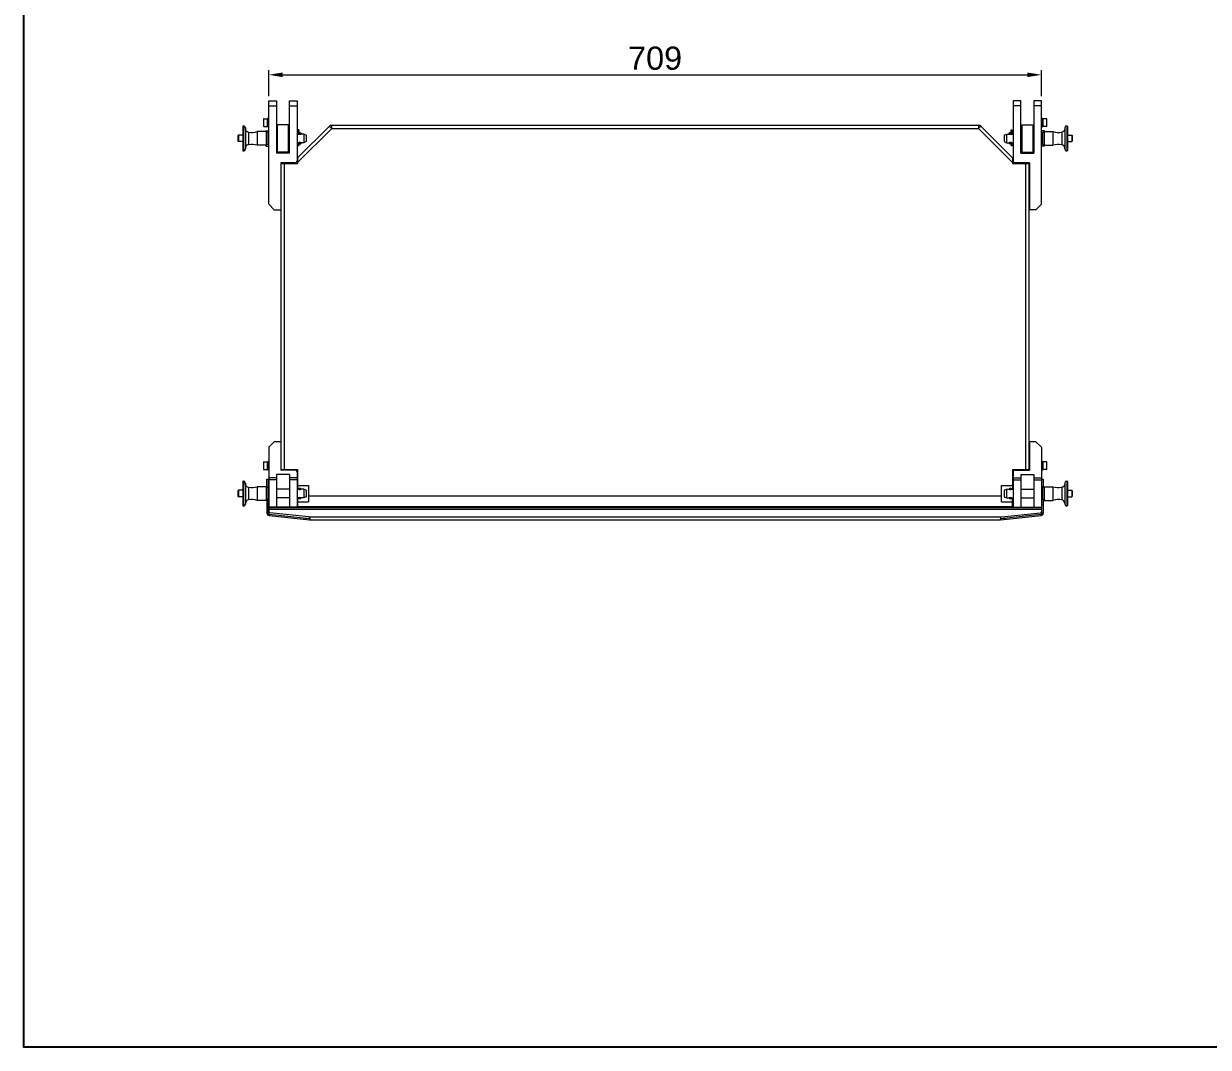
# Model space of a CAD drawing. Header units: millimetres. Extents: x 0 to 2525, y 0 to 1785.
# Drawn here: x 0 to 1087, y 0 to 940 of the extents above; entities that cross this region are included whole.
import ezdxf

# ---------------------------------------------------------------- set-up
doc = ezdxf.new("R2010")
doc.units = ezdxf.units.MM
doc.header["$LTSCALE"] = 0.1
doc.layers.get('0').update_dxf_attribs({"lineweight": 13})
doc.layers.get('Defpoints').update_dxf_attribs({"lineweight": 9})
doc.layers.add('图框', color=7, linetype='Continuous')
doc.layers.add('标注', color=251, linetype='Continuous', lineweight=9)
doc.styles.get("Standard").update_dxf_attribs({"font": 'arial.ttf'})
doc.dimstyles.new('STANDARD 8.5', dxfattribs={"dimscale": 8.5, "dimtxt": 2.5, "dimasz": 1.5, "dimexe": 0.5, "dimexo": 0.5, "dimgap": 0.5, "dimtad": 1, "dimtoh": 1, "dimdec": 1, "dimzin": 12, "dimdsep": 46, "dimtxsty": 'Standard', "dimcen": 0, "dimclrd": 256, "dimclre": 256, "dimclrt": 256, "dimadec": 0, "dimazin": 0, "dimtp": 0.01, "dimtm": 0.01, "dimtfac": 1, "dimtdec": 1, "dimtofl": 0, "dimtmove": 0, "dimatfit": 3, "dimfxl": 1, "dimtolj": 1, "dimtzin": 4, "dimlwd": -1, "dimlwe": -1, "dimarcsym": 0})

# ---------------------------------------------------------------- blocks, each defined once
blk = doc.blocks.new('A4-H')
at = {"layer": '图框'}
blk.add_lwpolyline([(0, 210.02), (297, 210.02), (297, 0), (0, 0)], close=True, dxfattribs=at)
blk = doc.blocks.new('*D9')
at = {"layer": 'Defpoints', "color": 0, "transparency": 16777216}
for p in [(933.9, 892.6), (224.9, 868.7), (933.9, 868.7)]:
    blk.add_point(p, dxfattribs=at)
at = {"layer": '标注', "transparency": 16777216}
for p, q in [((224.9, 873), (224.9, 896.9)), ((237.6, 892.6), (921.1, 892.6)), ((933.9, 873), (933.9, 896.9))]:
    blk.add_line(p, q, dxfattribs=at)
for points in [[(237.6, 894.7), (237.6, 890.5), (224.9, 892.6)], [(921.1, 894.7), (921.1, 890.5), (933.9, 892.6)]]:
    blk.add_solid(points, dxfattribs=at)
at = {"layer": '标注', "transparency": 16777216, "insert": (579.4, 907.7), "char_height": 21.25, "attachment_point": 5}
blk.add_mtext('\\A1;709', dxfattribs=at)

msp = doc.modelspace()

# ---------------------------------------------------------------- linework, layer by layer
at = {"lineweight": 9}
for p, q in [((224.89, 773.74), (224.89, 868.74)), ((224.89, 868.74), (231.89, 868.74)), ((224.89, 864.09), (231.89, 864.09)), ((231.89, 868.74), (231.89, 820.74)), ((243.89, 820.74), (243.89, 868.74)), ((243.89, 868.74), (250.89, 868.74)), ((243.89, 864.09), (250.89, 864.09)), ((250.89, 868.74), (250.89, 813.74)), ((914.89, 868.74), (907.89, 868.74)), ((907.89, 868.74), (907.89, 813.74)), ((914.89, 864.09), (907.89, 864.09)), ((914.89, 820.74), (914.89, 868.74)), ((933.89, 868.74), (926.89, 868.74)), ((926.89, 868.74), (926.89, 820.74)), ((933.89, 864.09), (926.89, 864.09)), ((933.89, 773.74), (933.89, 868.74)), ((219.98, 851.92), (219.98, 845.56)), ((220.28, 845.26), (220.28, 852.22)), ((220.28, 852.22), (223.59, 852.22)), ((223.59, 845.26), (223.59, 852.22)), ((223.89, 844.74), (223.89, 852.74)), ((224.89, 852.74), (223.89, 852.74)), ((933.89, 852.74), (934.89, 852.74)), ((934.89, 852.74), (934.89, 844.74)), ((938.5, 852.22), (935.19, 852.22)), ((935.19, 852.22), (935.19, 845.26)), ((938.5, 852.22), (938.5, 845.26)), ((938.8, 845.56), (938.8, 851.92)), ((197.09, 837.24), (196.59, 836.74)), ((197.09, 837.24), (197.09, 831.24)), ((201.09, 837.24), (197.09, 837.24)), ((201.09, 845.24), (201.09, 823.24)), ((201.59, 845.74), (201.59, 822.74)), ((203.37, 844.23), (203.36, 844.24)), ((203.37, 844.23), (203.37, 844.23)), ((203.39, 843.9), (203.39, 824.54)), ((204.18, 841.24), (204.16, 841.26)), ((206.28, 840.01), (206.28, 828.48)), ((214.39, 840.49), (214.39, 827.99)), ((222.39, 840.49), (214.39, 840.49)), ((220.28, 845.26), (223.59, 845.26)), ((222.39, 841.24), (221.89, 840.74)), ((221.89, 840.74), (221.89, 840.49)), ((222.39, 841.24), (222.39, 840.49)), ((222.39, 841.24), (224.89, 841.24)), ((222.39, 840.49), (222.39, 827.99)), ((223.89, 839.82), (222.39, 839.82)), ((224.89, 844.74), (223.89, 844.74)), ((223.89, 839.82), (223.89, 828.66)), ((224.89, 838.22), (223.89, 838.22)), ((232.89, 838.22), (231.89, 838.22)), ((232.89, 821.74), (232.89, 846.74)), ((242.89, 846.74), (232.89, 846.74)), ((242.89, 821.74), (242.89, 846.74)), ((243.89, 838.22), (242.89, 838.22)), ((250.89, 839.24), (251.69, 839.24)), ((252.05, 838.22), (250.89, 838.22)), ((251.39, 816.24), (280.51, 845.37)), ((251.39, 812.21), (282.63, 843.46)), ((251.69, 838.22), (251.69, 842.24)), ((252.59, 842.24), (251.69, 842.24)), ((252.59, 842.24), (252.59, 838.75)), ((252.69, 839.24), (252.69, 838.8)), ((252.69, 839.24), (254.19, 839.24)), ((254.19, 839.24), (254.19, 838.68)), ((254.69, 838.74), (254.19, 839.24)), ((257.09, 838.22), (254.63, 838.22)), ((254.69, 838.74), (254.69, 838.22)), ((257.09, 838.22), (257.09, 830.26)), ((259.09, 837.22), (257.09, 838.22)), ((259.09, 837.22), (259.09, 831.26)), ((282.63, 843.46), (282.63, 846.24)), ((282.63, 846.24), (876.15, 846.24)), ((282.63, 843.46), (876.15, 843.46)), ((876.15, 846.24), (876.15, 843.46)), ((876.15, 843.46), (907.39, 812.21)), ((878.27, 845.37), (907.39, 816.24)), ((899.69, 837.22), (901.69, 838.22)), ((899.69, 837.22), (899.69, 831.26)), ((901.69, 838.22), (904.15, 838.22)), ((901.69, 838.22), (901.69, 830.26)), ((904.09, 838.74), (904.59, 839.24)), ((904.09, 838.22), (904.09, 838.74)), ((906.09, 839.24), (904.59, 839.24)), ((904.59, 838.68), (904.59, 839.24)), ((906.09, 839.24), (906.09, 838.8)), ((906.19, 842.24), (907.09, 842.24)), ((906.19, 838.75), (906.19, 842.24)), ((906.73, 838.22), (907.89, 838.22)), ((907.09, 842.24), (907.09, 838.22)), ((907.89, 839.24), (907.09, 839.24)), ((914.89, 838.22), (915.89, 838.22)), ((915.89, 846.74), (925.89, 846.74)), ((915.89, 846.74), (915.89, 838.22)), ((915.89, 838.22), (915.89, 821.74)), ((925.89, 846.74), (925.89, 838.22)), ((925.89, 838.22), (925.89, 821.74)), ((925.89, 838.22), (926.89, 838.22)), ((933.89, 844.74), (934.89, 844.74)), ((936.39, 841.24), (933.89, 841.24)), ((933.89, 838.22), (934.89, 838.22)), ((934.89, 839.82), (936.39, 839.82)), ((934.89, 839.82), (934.89, 828.66)), ((938.5, 845.26), (935.19, 845.26)), ((936.39, 840.49), (936.39, 841.24)), ((936.39, 841.24), (936.89, 840.74)), ((936.39, 840.49), (944.39, 840.49)), ((936.39, 840.49), (936.39, 827.99)), ((936.89, 840.49), (936.89, 840.74)), ((944.39, 840.49), (944.39, 827.99)), ((952.5, 840.01), (952.5, 828.48)), ((954.62, 841.26), (954.6, 841.24)), ((955.39, 843.9), (955.39, 824.54)), ((955.41, 844.24), (955.41, 844.23)), ((955.41, 844.23), (955.41, 844.23)), ((957.19, 845.74), (957.19, 822.74)), ((957.69, 845.24), (957.69, 823.24)), ((957.69, 837.24), (961.69, 837.24)), ((961.69, 837.24), (961.69, 831.24)), ((961.69, 837.24), (962.19, 836.74)), ((196.59, 836.74), (196.59, 831.74)), ((197.09, 831.24), (196.59, 831.74)), ((201.09, 831.24), (197.09, 831.24)), ((222.39, 827.99), (214.39, 827.99)), ((221.89, 827.99), (221.89, 827.74)), ((222.39, 827.24), (221.89, 827.74)), ((223.89, 828.66), (222.39, 828.66)), ((222.39, 827.99), (222.39, 827.24)), ((222.39, 827.24), (224.89, 827.24)), ((224.89, 830.26), (223.89, 830.26)), ((232.89, 830.26), (231.89, 830.26)), ((243.89, 830.26), (242.89, 830.26)), ((252.05, 830.26), (250.89, 830.26)), ((250.89, 829.24), (251.69, 829.24)), ((251.69, 827.69), (251.69, 830.26)), ((251.69, 827.74), (252.59, 827.74)), ((251.69, 827.69), (252.59, 827.69)), ((252.59, 829.74), (252.59, 827.69)), ((252.69, 829.69), (252.69, 829.24)), ((252.69, 829.24), (254.19, 829.24)), ((254.19, 829.81), (254.19, 829.24)), ((254.69, 829.74), (254.19, 829.24)), ((257.09, 830.26), (254.63, 830.26)), ((254.69, 830.26), (254.69, 829.74)), ((259.09, 831.26), (257.09, 830.26)), ((899.69, 831.26), (901.69, 830.26)), ((901.69, 830.26), (904.15, 830.26)), ((904.09, 829.74), (904.09, 830.26)), ((904.09, 829.74), (904.59, 829.24)), ((904.59, 829.24), (904.59, 829.81)), ((906.09, 829.24), (904.59, 829.24)), ((906.09, 829.69), (906.09, 829.24)), ((906.19, 827.69), (906.19, 829.74)), ((906.19, 827.74), (907.09, 827.74)), ((906.19, 827.69), (907.09, 827.69)), ((906.73, 830.26), (907.89, 830.26)), ((907.09, 830.26), (907.09, 827.69)), ((907.89, 829.24), (907.09, 829.24)), ((914.89, 830.26), (915.89, 830.26)), ((925.89, 830.26), (926.89, 830.26)), ((933.89, 830.26), (934.89, 830.26)), ((936.39, 827.24), (933.89, 827.24)), ((934.89, 828.66), (936.39, 828.66)), ((936.39, 827.99), (944.39, 827.99)), ((936.39, 827.24), (936.39, 827.99)), ((936.39, 827.24), (936.89, 827.74)), ((936.89, 827.74), (936.89, 827.99)), ((957.69, 831.24), (961.69, 831.24)), ((961.69, 831.24), (962.19, 831.74)), ((962.19, 836.74), (962.19, 831.74)), ((243.89, 820.74), (231.89, 820.74)), ((242.89, 821.74), (232.89, 821.74)), ((251.39, 816.24), (251.39, 811.24)), ((907.39, 816.24), (907.39, 811.24)), ((914.89, 820.74), (926.89, 820.74)), ((915.89, 821.74), (925.89, 821.74)), ((235.89, 811.74), (235.89, 768.74)), ((248.89, 811.74), (235.89, 811.74)), ((236.39, 530.24), (236.39, 811.24)), ((236.39, 811.24), (251.39, 811.24)), ((239.39, 530.24), (239.39, 811.24)), ((907.39, 811.24), (922.39, 811.24)), ((922.89, 811.74), (909.89, 811.74)), ((919.39, 811.24), (919.39, 530.24)), ((922.39, 811.24), (922.39, 530.24)), ((922.89, 811.74), (922.89, 768.74)), ((235.89, 791.64), (236.39, 791.64)), ((235.89, 785.84), (236.39, 785.84)), ((922.89, 791.64), (922.39, 791.64)), ((922.89, 785.84), (922.39, 785.84)), ((224.89, 773.74), (229.89, 768.74)), ((933.89, 773.74), (928.89, 768.74)), ((229.89, 768.74), (235.89, 768.74)), ((928.89, 768.74), (922.89, 768.74)), ((224.89, 550.74), (229.89, 555.74)), ((235.89, 555.74), (229.89, 555.74)), ((235.89, 555.74), (235.89, 529.74)), ((928.89, 555.74), (922.89, 555.74)), ((922.89, 555.74), (922.89, 529.74)), ((933.89, 550.74), (928.89, 555.74)), ((224.89, 550.74), (224.89, 495.74)), ((235.89, 543.64), (236.39, 543.64)), ((922.89, 543.64), (922.39, 543.64)), ((933.89, 550.74), (933.89, 495.74)), ((219.98, 536.92), (219.98, 530.56)), ((220.28, 530.26), (220.28, 537.22)), ((220.28, 537.22), (223.59, 537.22)), ((223.59, 530.26), (223.59, 537.22)), ((223.89, 529.74), (223.89, 537.74)), ((224.89, 537.74), (223.89, 537.74)), ((235.89, 537.84), (236.39, 537.84)), ((922.89, 537.84), (922.39, 537.84)), ((933.89, 537.74), (934.89, 537.74)), ((934.89, 537.74), (934.89, 529.74)), ((938.5, 537.22), (935.19, 537.22)), ((935.19, 537.22), (935.19, 530.26)), ((938.5, 537.22), (938.5, 530.26)), ((938.8, 530.56), (938.8, 536.92)), ((220.28, 530.26), (223.59, 530.26)), ((224.89, 529.74), (223.89, 529.74)), ((231.89, 522.6), (224.89, 522.6)), ((231.89, 525.65), (231.89, 495.74)), ((243.89, 525.65), (231.89, 525.65)), ((248.89, 529.74), (235.89, 529.74)), ((236.39, 530.24), (251.39, 530.24)), ((243.89, 525.65), (243.89, 495.74)), ((250.89, 522.6), (243.89, 522.6)), ((250.89, 527.74), (250.89, 495.74)), ((251.39, 530.24), (251.39, 512.22)), ((907.39, 530.24), (922.39, 530.24)), ((907.39, 530.24), (907.39, 512.22)), ((907.89, 527.74), (907.89, 495.74)), ((907.89, 522.6), (914.89, 522.6)), ((909.89, 529.74), (922.89, 529.74)), ((914.89, 525.65), (926.89, 525.65)), ((914.89, 525.65), (914.89, 495.74)), ((926.89, 525.65), (926.89, 495.74)), ((926.89, 522.6), (933.89, 522.6)), ((933.89, 529.74), (934.89, 529.74)), ((938.5, 530.26), (935.19, 530.26)), ((197.09, 511.24), (196.59, 510.74)), ((197.09, 511.24), (197.09, 505.24)), ((201.09, 511.24), (197.09, 511.24)), ((201.09, 519.24), (201.09, 497.24)), ((201.59, 519.74), (201.59, 496.74)), ((203.37, 518.23), (203.36, 518.24)), ((203.37, 518.23), (203.37, 518.23)), ((203.39, 517.9), (203.39, 498.54)), ((204.18, 515.24), (204.16, 515.26)), ((206.28, 514.01), (206.28, 502.48)), ((214.39, 514.49), (214.39, 501.99)), ((222.39, 514.49), (214.39, 514.49)), ((222.39, 514.49), (222.39, 501.99)), ((223.89, 513.82), (222.39, 513.82)), ((223.19, 513.82), (223.19, 521.44)), ((223.19, 521.44), (224.39, 521.44)), ((223.19, 514.61), (224.39, 514.61)), ((223.89, 513.82), (223.89, 502.66)), ((224.89, 512.22), (223.89, 512.22)), ((224.39, 521.44), (224.39, 512.22)), ((231.89, 520.74), (224.89, 520.74)), ((243.89, 512.22), (231.89, 512.22)), ((250.89, 520.74), (243.89, 520.74)), ((252.05, 512.22), (250.89, 512.22)), ((251.39, 515.56), (261.39, 515.56)), ((257.09, 512.22), (254.63, 512.22)), ((257.09, 512.22), (257.09, 504.26)), ((259.09, 511.22), (257.09, 512.22)), ((259.09, 511.22), (259.09, 505.26)), ((261.39, 515.56), (261.39, 500.81)), ((897.39, 515.56), (907.39, 515.56)), ((897.39, 500.81), (897.39, 515.56)), ((899.69, 511.22), (901.69, 512.22)), ((899.69, 511.22), (899.69, 505.26)), ((901.69, 512.22), (904.15, 512.22)), ((901.69, 512.22), (901.69, 504.26)), ((906.73, 512.22), (907.89, 512.22)), ((907.89, 520.74), (914.89, 520.74)), ((914.89, 512.22), (926.89, 512.22)), ((926.89, 520.74), (933.89, 520.74)), ((933.89, 512.22), (934.89, 512.22)), ((934.39, 521.44), (935.59, 521.44)), ((934.39, 512.22), (934.39, 521.44)), ((934.39, 514.61), (935.59, 514.61)), ((934.89, 513.82), (936.39, 513.82)), ((934.89, 513.82), (934.89, 502.66)), ((935.59, 521.44), (935.59, 513.82)), ((936.39, 514.49), (944.39, 514.49)), ((936.39, 514.49), (936.39, 501.99)), ((944.39, 514.49), (944.39, 501.99)), ((952.5, 514.01), (952.5, 502.48)), ((954.62, 515.26), (954.6, 515.24)), ((955.39, 517.9), (955.39, 498.54)), ((955.41, 518.24), (955.41, 518.23)), ((955.41, 518.23), (955.41, 518.23)), ((957.19, 519.74), (957.19, 496.74)), ((957.69, 519.24), (957.69, 497.24)), ((957.69, 511.24), (961.69, 511.24)), ((961.69, 511.24), (962.19, 510.74)), ((961.69, 511.24), (961.69, 505.24)), ((196.59, 510.74), (196.59, 505.74)), ((197.09, 505.24), (196.59, 505.74)), ((201.09, 505.24), (197.09, 505.24)), ((222.39, 501.99), (214.39, 501.99)), ((223.89, 502.66), (222.39, 502.66)), ((223.19, 502.66), (223.19, 490.34)), ((224.89, 504.26), (223.89, 504.26)), ((224.39, 504.26), (224.39, 490.34)), ((243.89, 504.26), (231.89, 504.26)), ((252.05, 504.26), (250.89, 504.26)), ((251.39, 504.26), (251.39, 496.24)), ((251.39, 500.81), (261.39, 500.81)), ((257.09, 504.26), (254.63, 504.26)), ((259.09, 505.26), (257.09, 504.26)), ((261.39, 506.24), (897.39, 506.24)), ((897.39, 500.81), (907.39, 500.81)), ((899.69, 505.26), (901.69, 504.26)), ((901.69, 504.26), (904.15, 504.26)), ((906.73, 504.26), (907.89, 504.26)), ((907.39, 496.24), (907.39, 504.26)), ((914.89, 504.26), (926.89, 504.26)), ((933.89, 504.26), (934.89, 504.26)), ((934.39, 490.34), (934.39, 504.26)), ((934.89, 502.66), (936.39, 502.66)), ((935.59, 502.66), (935.59, 490.34)), ((936.39, 501.99), (944.39, 501.99)), ((957.69, 505.24), (961.69, 505.24)), ((961.69, 505.24), (962.19, 505.74)), ((962.19, 510.74), (962.19, 505.74)), ((223.19, 499.86), (224.39, 499.86)), ((223.19, 498), (224.39, 498)), ((224.39, 490.34), (223.19, 490.34)), ((250.89, 495.74), (224.89, 495.74)), ((224.89, 495.24), (224.89, 491.5)), ((933.89, 495.24), (224.89, 495.24)), ((933.89, 493.54), (224.89, 493.54)), ((225.28, 489.35), (225.16, 488.16)), ((225.28, 489.35), (262.34, 485.45)), ((261.55, 486.74), (225.78, 490.5)), ((251.39, 496.24), (907.39, 496.24)), ((896.44, 485.45), (933.49, 489.35)), ((897.23, 486.74), (932.99, 490.5)), ((907.89, 495.74), (933.89, 495.74)), ((933.49, 489.35), (933.62, 488.16)), ((933.89, 495.24), (933.89, 491.5)), ((935.59, 499.86), (934.39, 499.86)), ((935.59, 498), (934.39, 498)), ((934.39, 490.34), (935.59, 490.34)), ((225.16, 488.16), (262.21, 484.26)), ((258.3, 484.67), (258.43, 485.86)), ((259.71, 484.52), (259.83, 485.71)), ((896.9, 486.64), (261.88, 486.64)), ((262.34, 485.45), (262.21, 484.26)), ((262.44, 485.75), (262.44, 484.24)), ((262.44, 484.24), (895.49, 484.24)), ((896.34, 484.24), (895.64, 484.24)), ((896.34, 485.75), (896.34, 484.24)), ((896.44, 485.45), (896.57, 484.26)), ((896.57, 484.26), (933.62, 488.16)), ((898.95, 485.71), (899.07, 484.52)), ((900.35, 485.86), (900.48, 484.67))]:
    msp.add_line(p, q, dxfattribs=at)
for centre, radius, start, end in [((220.28, 851.92), 0.3, 90, 180), ((223.59, 851.92), 0.3, 0, 90), ((935.19, 851.92), 0.3, 90, 180), ((938.5, 851.92), 0.3, 0, 90), ((201.59, 845.24), 0.5, 90, 180), ((201.59, 843.94), 1.8, 9.59407, 90), ((200.91, 843.89), 2.48, 6.84403, 7.77415), ((200.87, 843.89), 2.52, 6.43274, 6.85464), ((200.91, 843.89), 2.48, 5.20273, 6.42903), ((200.93, 843.89), 2.46, 4.30212, 5.20946), ((200.96, 843.89), 2.43, 2.91275, 4.30086), ((201.01, 843.9), 2.37, 0.0032, 2.92665), ((206.89, 843.46), 3.5, 219.21483, 259.99733), ((209.32, 857.24), 17.5, 259.99733, 286.83498), ((220.28, 845.56), 0.3, 180, 270), ((223.59, 845.56), 0.3, 270, 0), ((232.69, 841.14), 1, 78.35015, 143.82054), ((243.09, 841.14), 1, 36.17946, 101.64985), ((253.34, 837.45), 1.5, 30.88612, 149.11388), ((282.63, 843.24), 3, 90, 135), ((876.15, 843.24), 3, 45, 90), ((905.44, 837.45), 1.5, 30.88612, 149.11388), ((915.69, 841.14), 1, 78.35015, 143.82054), ((926.09, 841.14), 1, 36.17946, 101.64985), ((935.19, 845.56), 0.3, 180, 270), ((938.5, 845.56), 0.3, 270, 0), ((949.46, 857.24), 17.5, 253.16502, 280.00267), ((951.89, 843.46), 3.5, 280.00267, 320.78517), ((957.82, 843.89), 2.43, 175.69887, 177.08715), ((957.78, 843.9), 2.39, 177.08101, 179.98855), ((957.94, 843.88), 2.55, 173.1471, 173.56514), ((957.86, 843.89), 2.47, 173.56834, 174.79935), ((957.86, 843.89), 2.47, 174.79268, 175.69532), ((957.19, 843.94), 1.8, 90, 170.40593), ((957.83, 843.9), 2.44, 172.21945, 173.16157), ((957.19, 845.24), 0.5, 0, 90), ((206.89, 825.03), 3.5, 100.00267, 180), ((209.32, 811.24), 17.5, 73.16502, 100.00267), ((232.69, 827.34), 1, 216.17946, 281.64985), ((243.09, 827.34), 1, 258.35015, 323.82054), ((253.34, 831.03), 1.5, 210.88612, 329.11388), ((905.44, 831.03), 1.5, 210.88612, 329.11388), ((915.69, 827.34), 1, 216.17946, 281.64985), ((926.09, 827.34), 1, 258.35015, 323.82054), ((949.46, 811.24), 17.5, 79.99733, 106.83498), ((951.89, 825.03), 3.5, 0, 79.99733), ((201.59, 823.24), 0.5, 180, 270), ((201.59, 824.54), 1.8, 270, 0), ((957.19, 824.54), 1.8, 180, 270), ((957.19, 823.24), 0.5, 270, 0), ((248.89, 813.74), 2, 270, 0), ((909.89, 813.74), 2, 180, 270), ((220.28, 536.92), 0.3, 90, 180), ((223.59, 536.92), 0.3, 0, 90), ((935.19, 536.92), 0.3, 90, 180), ((938.5, 536.92), 0.3, 0, 90), ((220.28, 530.56), 0.3, 180, 270), ((223.59, 530.56), 0.3, 270, 0), ((248.89, 527.74), 2, 0, 90), ((909.89, 527.74), 2, 90, 180), ((935.19, 530.56), 0.3, 180, 270), ((938.5, 530.56), 0.3, 270, 0), ((201.59, 519.24), 0.5, 90, 180), ((201.59, 517.94), 1.8, 9.59407, 90), ((200.91, 517.89), 2.48, 6.84403, 7.77415), ((200.87, 517.89), 2.52, 6.43274, 6.85464), ((200.91, 517.89), 2.48, 5.20273, 6.42903), ((200.93, 517.89), 2.46, 4.30212, 5.20946), ((200.96, 517.89), 2.43, 2.91275, 4.30086), ((201.01, 517.9), 2.37, 0.0032, 2.92665), ((206.89, 517.46), 3.5, 219.21483, 259.99733), ((209.32, 531.24), 17.5, 259.99733, 286.83498), ((253.34, 511.45), 1.5, 30.88612, 149.11388), ((905.44, 511.45), 1.5, 30.88612, 149.11388), ((949.46, 531.24), 17.5, 253.16502, 280.00267), ((951.89, 517.46), 3.5, 280.00267, 320.78517), ((957.82, 517.89), 2.43, 175.69887, 177.08715), ((957.78, 517.9), 2.39, 177.08101, 179.98855), ((957.94, 517.88), 2.55, 173.1471, 173.56514), ((957.86, 517.89), 2.47, 173.56834, 174.79935), ((957.86, 517.89), 2.47, 174.79268, 175.69532), ((957.19, 517.94), 1.8, 90, 170.40593), ((957.83, 517.9), 2.44, 172.21945, 173.16157), ((957.19, 519.24), 0.5, 0, 90), ((206.89, 499.03), 3.5, 100.00267, 180), ((209.32, 485.24), 17.5, 73.16502, 100.00267), ((253.34, 505.03), 1.5, 210.88612, 329.11388), ((905.44, 505.03), 1.5, 210.88612, 329.11388), ((949.46, 485.24), 17.5, 79.99733, 106.83498), ((951.89, 499.03), 3.5, 0, 79.99733), ((201.59, 497.24), 0.5, 180, 270), ((201.59, 498.54), 1.8, 270, 0), ((225.39, 490.34), 2.2, 180, 263.99099), ((225.39, 490.34), 1, 180, 263.99099), ((225.89, 491.5), 1, 180, 263.99099), ((932.89, 491.5), 1, 276.00901, 0), ((933.39, 490.34), 1, 276.00901, 0), ((933.39, 490.34), 2.2, 276.00901, 0), ((957.19, 498.54), 1.8, 180, 270), ((957.19, 497.24), 0.5, 270, 0), ((261.44, 485.75), 1, 0, 83.99099), ((262.44, 486.44), 2.2, 263.99099, 270), ((263.53, 485.91), 1.71, 238.74848, 241.99326), ((895.22, 485.96), 1.77, 298.0495, 302.87061), ((897.34, 485.75), 1, 96.00901, 180), ((896.34, 486.44), 2.2, 270, 276.00901)]:
    msp.add_arc(centre, radius, start, end, dxfattribs=at)
for points, knots in [([(203.44, 842.74), (203.43, 842.8), (203.4, 843), (203.39, 843.2), (203.39, 843.35)], [0, 0, 0, 0, 0.2570463, 1, 1, 1, 1]), ([(204.16, 841.26), (204.02, 841.41), (203.79, 841.71), (203.55, 842.22), (203.47, 842.56), (203.44, 842.74)], [0, 0, 0, 0, 0.3724002, 0.668313, 1, 1, 1, 1]), ([(252.05, 838.22), (252.48, 838.05), (253.34, 837.88), (254.2, 838.05), (254.63, 838.22)], [0, 0, 0, 0, 0.4999982, 1, 1, 1, 1]), ([(280.51, 845.37), (280.51, 845.37), (280.54, 845.36), (280.58, 845.34), (280.63, 845.31), (280.75, 845.22), (280.93, 845.07), (281.19, 844.84), (281.5, 844.55), (281.99, 844.09), (282.37, 843.71), (282.63, 843.46)], [0, 0, 0, 0, 0.0068591, 0.0218557, 0.0457601, 0.0785828, 0.1700918, 0.2930479, 0.443257, 0.6154467, 1, 1, 1, 1]), ([(876.15, 843.46), (876.41, 843.71), (876.79, 844.09), (877.28, 844.55), (877.59, 844.84), (877.85, 845.07), (878.03, 845.22), (878.14, 845.31), (878.2, 845.34), (878.24, 845.36), (878.26, 845.37), (878.27, 845.37)], [0, 0, 0, 0, 0.3845935, 0.5567891, 0.706984, 0.8299257, 0.9214241, 0.9542447, 0.9781467, 0.9931415, 1, 1, 1, 1]), ([(904.15, 838.22), (904.58, 838.05), (905.44, 837.88), (906.3, 838.05), (906.73, 838.22)], [0, 0, 0, 0, 0.4999981, 1, 1, 1, 1]), ([(955.34, 842.74), (955.31, 842.56), (955.22, 842.22), (954.99, 841.71), (954.76, 841.41), (954.62, 841.26)], [0, 0, 0, 0, 0.3300058, 0.6249014, 1, 1, 1, 1]), ([(955.39, 843.35), (955.39, 843.31), (955.39, 843.1), (955.37, 842.9), (955.34, 842.74)], [0, 0, 0, 0, 0.2403219, 1, 1, 1, 1]), ([(254.63, 830.26), (254.2, 830.44), (253.34, 830.61), (252.48, 830.44), (252.05, 830.26)], [0, 0, 0, 0, 0.5000018, 1, 1, 1, 1]), ([(906.73, 830.26), (906.3, 830.44), (905.44, 830.61), (904.58, 830.44), (904.15, 830.26)], [0, 0, 0, 0, 0.5000018, 1, 1, 1, 1]), ([(203.44, 516.74), (203.43, 516.8), (203.4, 517), (203.39, 517.2), (203.39, 517.35)], [0, 0, 0, 0, 0.2570463, 1, 1, 1, 1]), ([(204.16, 515.26), (204.02, 515.41), (203.79, 515.71), (203.55, 516.22), (203.47, 516.56), (203.44, 516.74)], [0, 0, 0, 0, 0.3724002, 0.668313, 1, 1, 1, 1]), ([(252.05, 512.22), (252.48, 512.05), (253.34, 511.88), (254.2, 512.05), (254.63, 512.22)], [0, 0, 0, 0, 0.4999982, 1, 1, 1, 1]), ([(904.15, 512.22), (904.58, 512.05), (905.44, 511.88), (906.3, 512.05), (906.73, 512.22)], [0, 0, 0, 0, 0.4999981, 1, 1, 1, 1]), ([(955.34, 516.74), (955.31, 516.56), (955.22, 516.22), (954.99, 515.71), (954.76, 515.41), (954.62, 515.26)], [0, 0, 0, 0, 0.3300058, 0.6249014, 1, 1, 1, 1]), ([(955.39, 517.35), (955.39, 517.31), (955.39, 517.1), (955.37, 516.9), (955.34, 516.74)], [0, 0, 0, 0, 0.2403219, 1, 1, 1, 1]), ([(254.63, 504.26), (254.2, 504.44), (253.34, 504.61), (252.48, 504.44), (252.05, 504.26)], [0, 0, 0, 0, 0.5000018, 1, 1, 1, 1]), ([(906.73, 504.26), (906.3, 504.44), (905.44, 504.61), (904.58, 504.44), (904.15, 504.26)], [0, 0, 0, 0, 0.5000018, 1, 1, 1, 1]), ([(262.72, 484.4), (262.75, 484.38), (262.84, 484.34), (262.93, 484.3), (263.01, 484.28)], [0, 0, 0, 0, 0.2590186, 1, 1, 1, 1]), ([(895.49, 484.24), (895.54, 484.24), (895.73, 484.26), (895.92, 484.33), (896.05, 484.4)], [0, 0, 0, 0, 0.2405201, 1, 1, 1, 1])]:
    msp.add_open_spline(points, degree=3, knots=knots, dxfattribs=at)
for points in [[(262.44, 484.58), (262.51, 484.53), (262.57, 484.49), (262.64, 484.44)], [(263.01, 484.28), (263.1, 484.26), (263.19, 484.24), (263.29, 484.24)], [(896.18, 484.47), (896.24, 484.51), (896.29, 484.54), (896.34, 484.58)]]:
    msp.add_open_spline(points, degree=3, dxfattribs=at)

# ---------------------------------------------------------------- block references
at = {"layer": '图框', "xscale": 8.5, "yscale": 8.5, "zscale": 8.5}
msp.add_blockref('A4-H', (0, 0), dxfattribs=at)

# ---------------------------------------------------------------- dimensions: what is measured, and where the dimension line sits
at = {"layer": '标注'}
dim = msp.add_linear_dim(base=(933.89, 892.62), p1=(224.89, 868.74), p2=(933.89, 868.74), dimstyle='STANDARD 8.5', dxfattribs=at)
dim.commit()
dim.dimension.update_dxf_attribs({"geometry": '*D9', "text_midpoint": (579.39, 907.72)})

doc.saveas('drawing.dxf')
